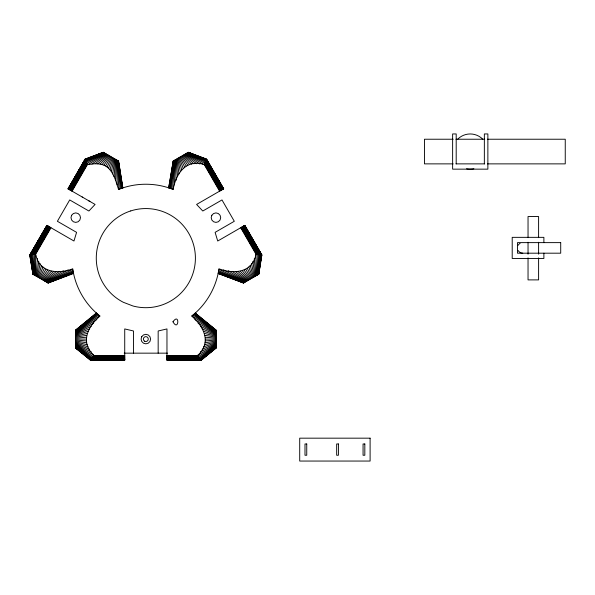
<?xml version="1.0" encoding="UTF-8"?>
<svg xmlns="http://www.w3.org/2000/svg" width="595" height="595" viewBox="0 0 595 595"><rect width="100%" height="100%" fill="white"/><g stroke="black" fill="none" stroke-linecap="round" stroke-linejoin="round"><path stroke-width="0.89" d="M35.44 275.671L35.633 254.31L50.977 227.744M219.592 191.166L204.249 164.592C186.131 158.761 176.046 173.517 173.13 189.455C155.823 182.494 135.861 182.494 118.554 189.455L115.601 180.3L116.032 159.631M174.484 184.911L175.094 159.958M243.571 282.989L218.142 273.469L243.526 283.012L256.809 275.344L257.323 254.459L256.051 254.31L240.707 227.744M184.867 154.313L174.588 160.248L172.758 189.299L173.13 189.455M257.315 275.054L258.602 254.608L257.323 254.459M124.727 355.475L94.04 355.475C79.938 342.698 87.666 326.588 100.012 316.094C85.338 304.588 75.357 287.303 72.731 268.828C58.362 274.221 39.634 272.926 35.879 255.002M166.964 355.475L197.644 355.475C211.753 342.698 204.018 326.588 191.672 316.094C206.353 304.588 216.335 287.303 218.96 268.828C234.214 274.28 252.042 272.919 256.051 254.31M38.757 261.384L36.734 276.415L36.064 276.028L37.351 258.565M115.601 180.3L114.121 176.737L115.415 159.274M171.464 188.816L174.156 160.501L174.588 160.248M257.747 274.801L259.651 254.742L261.718 255.002L258.766 274.213L256.809 275.344M170.445 188.451L173.792 160.71M261.934 255.069L244.798 225.379L244.255 225.691L261.146 254.943L258.111 274.592L260.491 254.853L243.838 225.936M114.121 176.737L112.723 173.918L114.746 158.887M124.727 360.042L90.447 360.198L94.04 355.475M173.509 160.873L169.672 188.184L169.129 187.99L173.301 160.992L174.156 160.501M258.394 274.429L261.146 254.943M258.111 274.592L260.96 254.898M173.301 160.992L168.683 187.834M258.766 274.213L261.852 255.054L244.783 225.386M168.705 187.841L173.175 161.067M204.249 164.592L206.547 159.17L223.668 188.808L196.603 204.435L202.783 211.024L221.987 199.942L234.304 221.28L215.107 232.362L217.725 241.012L244.255 225.691M218.313 272.57L243.898 282.796M72.092 191.166L68.068 188.838L85.145 159.118L103.314 152.29L107.122 154.492L95.118 163.751L87.435 164.592L72.092 191.166L95.081 204.435L88.9 211.024L69.704 199.942L57.388 221.28L76.584 232.362L73.966 241.012L46.886 225.379L29.75 255.069L32.918 274.213L36.064 276.028M37.44 276.824L40.125 263.659M112.723 173.918L111.347 171.635L114.032 158.478M38.184 277.255L41.494 265.519M111.347 171.635L109.978 169.776L113.288 158.047M38.958 277.701L42.9 267.051M109.978 169.776L108.58 168.251L112.514 157.601M39.746 278.155L44.35 268.308M108.58 168.251L107.122 166.994L111.734 157.147M68.068 188.838L85.145 159.118L103.352 152.313M46.953 225.416L29.839 255.054L32.963 274.236M29.75 255.069L47.027 225.46M68.142 188.883L85.182 159.2M47.131 225.52L30.1 255.01L33.089 274.31L30.315 254.95L47.265 225.594M68.247 188.942L85.271 159.453L103.478 152.387L85.33 159.668L68.38 189.017M47.429 225.691L30.546 254.943L33.29 274.429M68.544 189.113L85.435 159.869L103.686 152.506M29.966 255.002L30.843 254.868L47.622 225.803M68.745 189.225L85.524 160.159L85.204 159.334M30.843 254.868L47.845 225.936M68.968 189.359L85.524 160.159M31.156 254.846L48.098 226.078M69.221 189.5L85.658 160.442M31.535 254.772L48.381 226.241M69.496 189.664L85.784 160.806M31.929 254.734L48.693 226.42M69.808 189.842L85.948 161.171M32.39 254.66L32.866 254.608L49.028 226.613M70.15 190.036L86.305 162.048L86.111 161.602M32.866 254.608L33.394 254.541L49.392 226.829M70.515 190.251L86.513 162.539L86.305 162.048M33.394 254.541L33.96 254.474L49.787 227.052M70.909 190.474L86.736 163.06L86.513 162.539M33.96 254.474L34.555 254.422L50.211 227.297M71.333 190.72L86.989 163.603L86.736 163.06M34.555 254.422L35.202 254.333L50.657 227.558M71.779 190.98L87.234 164.205L86.989 163.603M40.542 278.616L45.897 269.334M107.122 166.994L105.575 165.968L110.93 156.686M95.118 163.751L100.072 164.064L103.917 165.142L110.135 156.225M47.555 270.16L41.338 279.07L42.126 279.531L49.378 270.792M102.102 164.51L109.346 155.771M100.072 164.064L108.58 155.332L107.836 154.901L97.781 163.804M42.892 279.97L51.401 271.238M43.643 280.401L53.699 271.499M195.286 313.067L216.238 330.277L216.238 347.882L201.236 360.198L166.964 360.183L166.964 328.931L158.166 330.991L158.166 353.155M133.525 353.155L133.525 330.991L124.727 328.931L124.727 360.198L90.447 360.198L75.453 347.882L75.453 330.277L96.405 313.067L97.803 314.264L75.453 331.043M75.453 330.329L96.405 313.067M216.238 347.83L201.184 360.131L166.964 360.042M75.453 330.47L96.747 313.364M166.964 359.573L200.738 359.573L216.238 347.116L200.329 359.053L166.964 359.09M200.351 359.09L200.604 359.432L216.238 347.116L200.351 359.09L197.644 355.475M75.453 330.708L97.097 313.662M201.236 360.198L200.738 359.573L216.238 347.45M56.354 271.543L44.35 280.81L48.158 283.012L73.549 273.492M192.356 315.566L191.992 315.848L216.238 331.958M75.453 331.46L98.629 314.971M199.816 358.383L216.238 346.699M91.98 163.952L106.453 154.105M45.019 281.197L59.5 271.35M75.453 331.958L99.692 315.848M199.176 357.536L216.238 346.201M75.453 332.538L96.754 319.537M198.403 356.502L216.238 345.621M88.149 164.458L105.836 153.748M45.636 281.554L63.323 270.844M223.668 188.808L206.539 159.118L188.377 152.29L184.562 154.492L196.566 163.751M188.332 152.313L206.51 159.2M75.453 333.193L93.564 323.234M198.12 354.925L216.238 344.966M86.93 163.417L105.27 153.421M46.202 281.881L68.12 269.937M86.416 162.234L104.772 153.131M46.707 282.171L72.783 269.23M75.453 333.907L91.221 326.291M200.47 351.868L216.238 344.252M86.007 161.26L104.333 152.878M47.139 282.424L73.007 270.591M85.68 160.479L103.969 152.67L85.435 159.869M47.503 282.632L73.207 271.662L73.378 272.57M119.357 189.121L118.933 189.299L117.096 160.248L106.817 154.313M75.453 334.68L89.473 328.916M202.211 349.243L216.238 343.479M47.786 282.796L73.356 272.465M85.494 160.048L103.969 152.67M47.994 282.915L73.46 273.031L48.121 282.989M118.509 161.067L122.815 187.901L118.554 161.089L117.096 160.248M122.979 187.841L122.555 187.99L118.39 160.992M75.453 335.498L88.186 331.244M203.497 346.915L216.238 342.661M75.453 336.361L87.264 333.364M204.42 344.795L216.238 341.798M75.453 337.246L86.639 335.335M205.044 342.817L216.238 340.905M75.453 338.161L86.282 337.231M205.409 340.928L216.238 339.998M35.202 254.333L35.633 254.31M30.315 254.95L33.58 274.592L31.193 254.853M453.174 139.23L424.466 139.23L424.466 163.87L453.174 163.87M455.956 139.23L484.665 139.23M487.446 139.23L565.25 139.23L565.25 163.87L487.446 163.87M455.956 163.87L484.665 163.87M75.453 339.076L86.163 339.076M205.528 339.076L216.238 339.076M124.199 353.155L167.485 353.155M93.809 355.84L124.727 355.84M166.964 355.84L197.882 355.84M93.408 356.36L124.727 356.36M166.964 356.36L198.276 356.36M93.065 356.844L124.727 356.844M166.964 356.844L198.618 356.844M92.723 357.305L124.727 357.305M166.964 357.305L198.961 357.305M92.403 357.729L124.727 357.729M166.964 357.729L199.28 357.729M92.121 358.116L124.727 358.116M166.964 358.116L199.57 358.116M91.823 358.473L124.727 358.473M166.964 358.473L199.861 358.473M91.593 358.8L124.727 358.8M166.964 358.8L200.091 358.8M124.727 359.09L91.34 359.09L75.453 347.116L90.953 359.573L124.727 359.573M91.161 359.35L124.727 359.35M166.964 359.35L200.522 359.35M124.727 359.767L90.834 359.767L75.453 347.688L90.671 359.923L124.727 359.923M166.964 359.767L200.857 359.767L216.238 347.688L201.013 359.923L166.964 359.923M258.602 254.608L259.651 254.742M205.409 337.231L216.238 338.161M75.453 339.998L86.282 340.928M205.044 335.335L216.238 337.246M75.453 340.905L86.639 342.817M204.42 333.364L216.238 336.361M75.453 341.798L87.264 344.795M203.497 331.244L216.238 335.498M75.453 342.661L88.186 346.915M222.723 189.359L206.026 160.442L187.715 152.67L206.257 159.869L223.14 189.113L206.167 160.159M218.231 273.031L243.69 282.915M187.715 152.67L206.197 160.048M187.998 152.506L206.257 159.869M202.211 328.916L216.238 334.68M75.453 343.479L89.473 349.243M218.484 271.662L244.188 282.632M187.351 152.878L205.684 161.26M218.677 270.591L244.545 282.424M200.47 326.291L216.238 333.907M75.453 344.252L91.221 351.868M103.917 165.142L105.575 165.968M186.919 153.131L205.268 162.234M218.908 269.23L244.984 282.171M186.413 153.421L204.762 163.417M223.571 269.937L245.482 281.881M198.12 323.234L216.238 333.193M75.453 344.966L93.564 354.925M88.35 200.552L89.86 201.422M36.429 276.236L44.655 280.989M82.184 196.99L82.735 197.302M185.856 153.748L203.535 164.458M228.368 270.844L246.047 281.554M194.929 319.537L216.238 332.538M75.453 345.621L93.281 356.502M75.453 346.201L92.515 357.536M185.231 154.105L199.712 163.952M232.191 271.35L246.665 281.197M193.055 314.971L216.238 331.46M75.453 346.699L91.875 358.383M193.881 314.264L216.238 331.043M91.355 359.053L75.453 347.116L91.08 359.432M235.337 271.543L247.334 280.81M194.505 313.736L216.238 330.708M75.453 347.45L90.953 359.573M194.944 313.364L216.238 330.47M195.197 313.141L216.238 330.329M75.453 347.83L90.507 360.131M193.911 163.804L183.855 154.901L183.111 155.332L191.612 164.064M237.993 271.499L248.048 280.401M240.291 271.238L248.792 279.97M182.338 155.771L189.589 164.51M242.314 270.792L249.565 279.531M181.549 156.225L187.767 165.142M244.129 270.16L250.354 279.07M206.487 159.334L223.437 188.942L206.413 159.453L188.206 152.387L206.361 159.668L223.304 189.017M261.718 255.002L244.56 225.52L261.584 255.01L258.602 274.31L261.369 254.95L244.426 225.594M244.062 225.803L260.848 254.868M205.907 160.806L222.471 189.5M243.586 226.078L260.156 254.772M205.736 161.171L222.188 189.664M243.303 226.241L259.755 254.734M205.572 161.602L221.875 189.842M242.998 226.42L259.301 254.66M205.379 162.048L221.541 190.036M242.656 226.613L258.818 254.608M205.171 162.539L221.176 190.251M242.291 226.829L258.289 254.541M204.948 163.06L220.782 190.474M241.897 227.052L257.724 254.474M204.702 163.603L220.358 190.72M241.473 227.297L257.137 254.422M204.449 164.205L219.912 190.98M241.027 227.558L256.49 254.333M180.754 156.686L186.109 165.968M245.795 269.334L251.15 278.616M87.234 164.205L87.435 164.592M247.334 268.308L251.945 278.155M179.958 157.147L184.569 166.994M248.792 267.051L252.734 277.701M179.169 157.601L183.111 168.251M250.19 265.519L253.5 277.255M181.706 169.776L178.396 158.047L177.652 158.478L180.337 171.635M251.566 263.659L254.243 276.824M30.732 254.898L33.58 274.592M118.182 160.873L122.02 188.184M252.934 261.384L254.958 276.415M176.946 158.887L178.969 173.918M117.892 160.71L121.246 188.451M117.535 160.501L120.22 188.816M32.033 254.742L33.937 274.801M254.333 258.565L255.627 276.028M176.276 159.274L177.563 176.737M33.089 254.608L34.376 275.054M116.598 159.958L117.208 184.911M34.369 254.459L34.874 275.344M255.813 255.002L256.244 275.671M175.651 159.631L176.09 180.3M543.882 242.626L543.882 237.346L512.206 237.346L512.206 258.461L543.882 258.461L543.882 253.187M538.601 237.665L538.601 216.543L528.04 216.543L528.04 237.665M538.601 242.254L538.601 254.191M538.601 257.866L538.601 279.895L528.04 279.895L528.04 257.866M528.04 242.254L528.04 254.191M484.352 163.87L484.352 133.949L487.87 133.949L487.87 169.151L452.624 169.151L452.624 133.949L456.194 133.949L456.194 163.87M473.88 168.764A17.597 17.597 0 0 1 466.554 168.764M457.778 139.111A17.597 17.597 0 0 1 482.664 139.111M522.76 253.187A5.281 5.281 0 0 1 518.186 250.547M518.186 245.266A5.281 5.281 0 0 1 520.119 243.333M172.959 321.783C178.842 332.308 179.95 311.951 172.959 321.783M71.623 215.278L70.984 217.651L71.623 220.024L73.364 221.764L75.736 222.404L78.116 221.764L79.849 220.024L80.489 217.651L79.849 215.278L78.116 213.538L75.736 212.898L73.364 213.538L71.623 215.278M141.729 336.703L141.089 339.076L141.729 341.456L143.469 343.196L145.842 343.828L148.222 343.196L149.955 341.456L150.595 339.076L149.955 336.703L148.222 334.963L145.842 334.33L143.469 334.963L141.729 336.703M211.835 215.278L211.195 217.651L211.835 220.024L213.575 221.764L215.948 222.404L218.328 221.764L220.068 220.024L220.7 217.651L220.068 215.278L218.328 213.538L215.948 212.898L213.575 213.538L211.835 215.278M130.744 210.928L130.528 210.987A49.564 49.564 0 0 0 123.344 302.29L133.012 306.001A49.564 49.564 0 0 0 195.405 258.126A49.564 49.564 0 0 0 133.012 210.251L130.744 210.928M560.713 242.626L517.479 242.626L517.479 253.187L560.713 253.187L560.713 242.626M370.105 438.173L299.709 438.173L299.709 461.051L370.105 461.051L370.105 438.173M306.745 443.974L304.99 443.974L304.99 455.242L306.745 455.242L306.745 443.974M338.421 443.974L336.666 443.974L336.666 455.242L338.421 455.242L338.421 443.974M364.824 443.974L363.062 443.974L363.062 455.242L364.824 455.242L364.824 443.974M144.63 341.188A2.432 2.432 0 0 0 148.274 339.076A2.432 2.432 0 0 0 144.63 336.971A2.432 2.432 0 0 0 144.63 341.188"/></g></svg>
